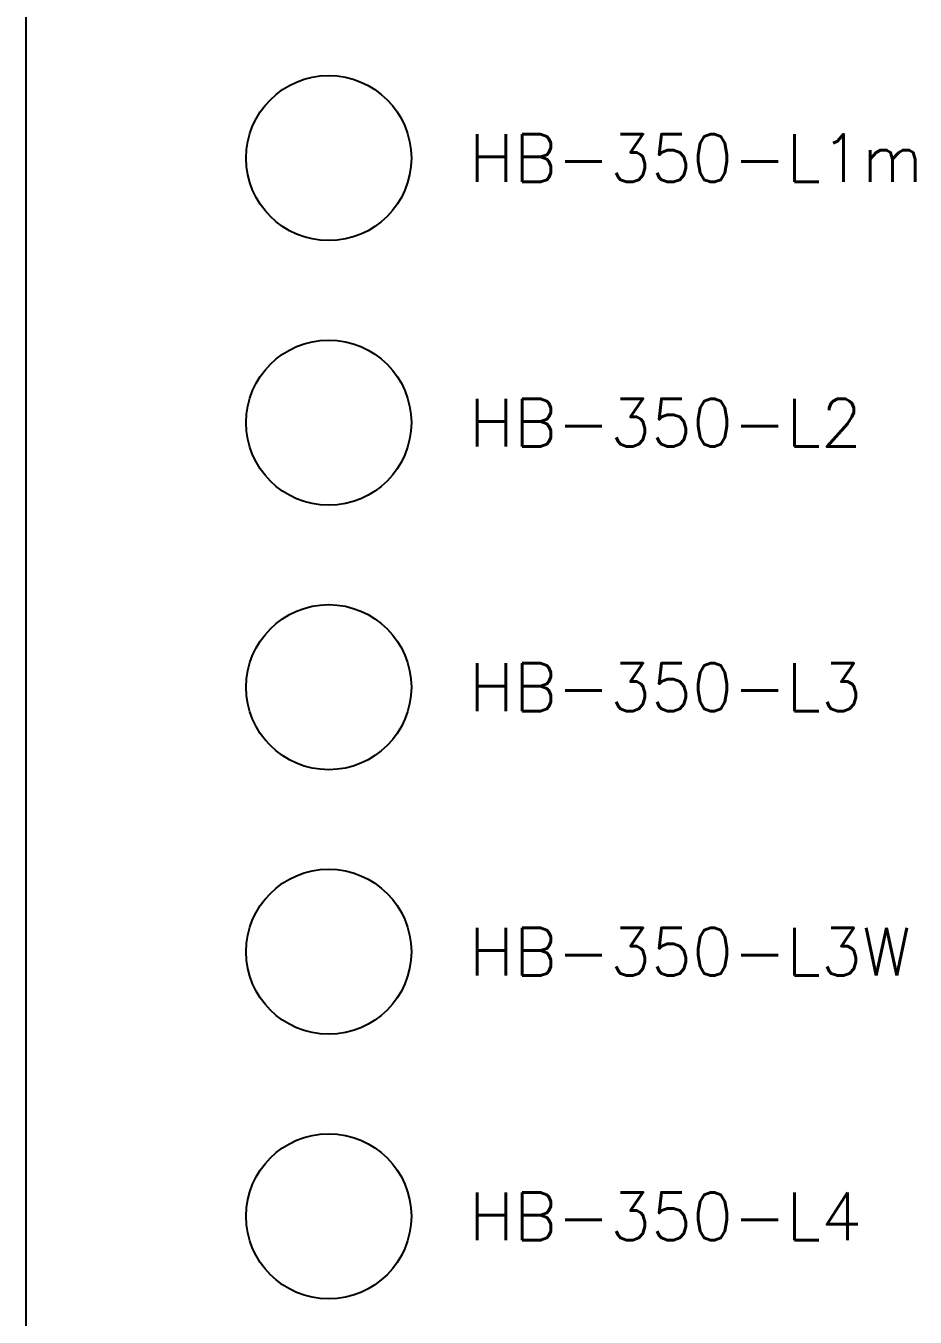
# Model space of a CAD drawing. Header units: inches. Extents: x -233 to 23, y -182 to 484.
# Drawn here: x -132.27 to -127.8, y 9.8 to 16.29 of the extents above; entities that cross this region are included whole.
import ezdxf

# ---------------------------------------------------------------- set-up
doc = ezdxf.new("R2010")
doc.units = ezdxf.units.IN
doc.header["$MEASUREMENT"] = 0
doc.styles.add('ROMANS', font='ROMANS.shx')

# ---------------------------------------------------------------- blocks, each defined once
blk = doc.blocks.new('HB-350-L1m')
blk.add_circle((0, 0), 0.415)
at = {"style": 'ROMANS'}
blk.add_text('HB-350-L1m', height=0.24, dxfattribs=at).set_placement((0.7043, -0.12))
blk = doc.blocks.new('HB-350-L2')
blk.add_circle((0, 0), 0.415)
at = {"style": 'ROMANS'}
blk.add_text('HB-350-L2', height=0.24, dxfattribs=at).set_placement((0.7043, -0.12))
blk = doc.blocks.new('HB-350-L3')
blk.add_circle((0, 0), 0.415)
at = {"style": 'ROMANS'}
blk.add_text('HB-350-L3', height=0.24, dxfattribs=at).set_placement((0.7043, -0.12))
blk = doc.blocks.new('HB-350-L3W')
blk.add_circle((0, 0), 0.415)
at = {"style": 'ROMANS'}
blk.add_text('HB-350-L3W', height=0.24, dxfattribs=at).set_placement((0.7043, -0.12))
blk = doc.blocks.new('HB-350-L4')
blk.add_circle((0, 0), 0.415)
at = {"style": 'ROMANS'}
blk.add_text('HB-350-L4', height=0.24, dxfattribs=at).set_placement((0.7043, -0.12))

msp = doc.modelspace()

# ---------------------------------------------------------------- linework, layer by layer
msp.add_line((-132.26925, 28.51486), (-132.26925, 4.38944))

# ---------------------------------------------------------------- block references
for name, p in [('HB-350-L1m', (-130.74717, 15.62986)), ('HB-350-L2', (-130.74717, 14.29986)), ('HB-350-L3', (-130.74717, 12.96986)), ('HB-350-L3W', (-130.74717, 11.63986)), ('HB-350-L4', (-130.74717, 10.30986))]:
    msp.add_blockref(name, p)

doc.saveas('drawing.dxf')
